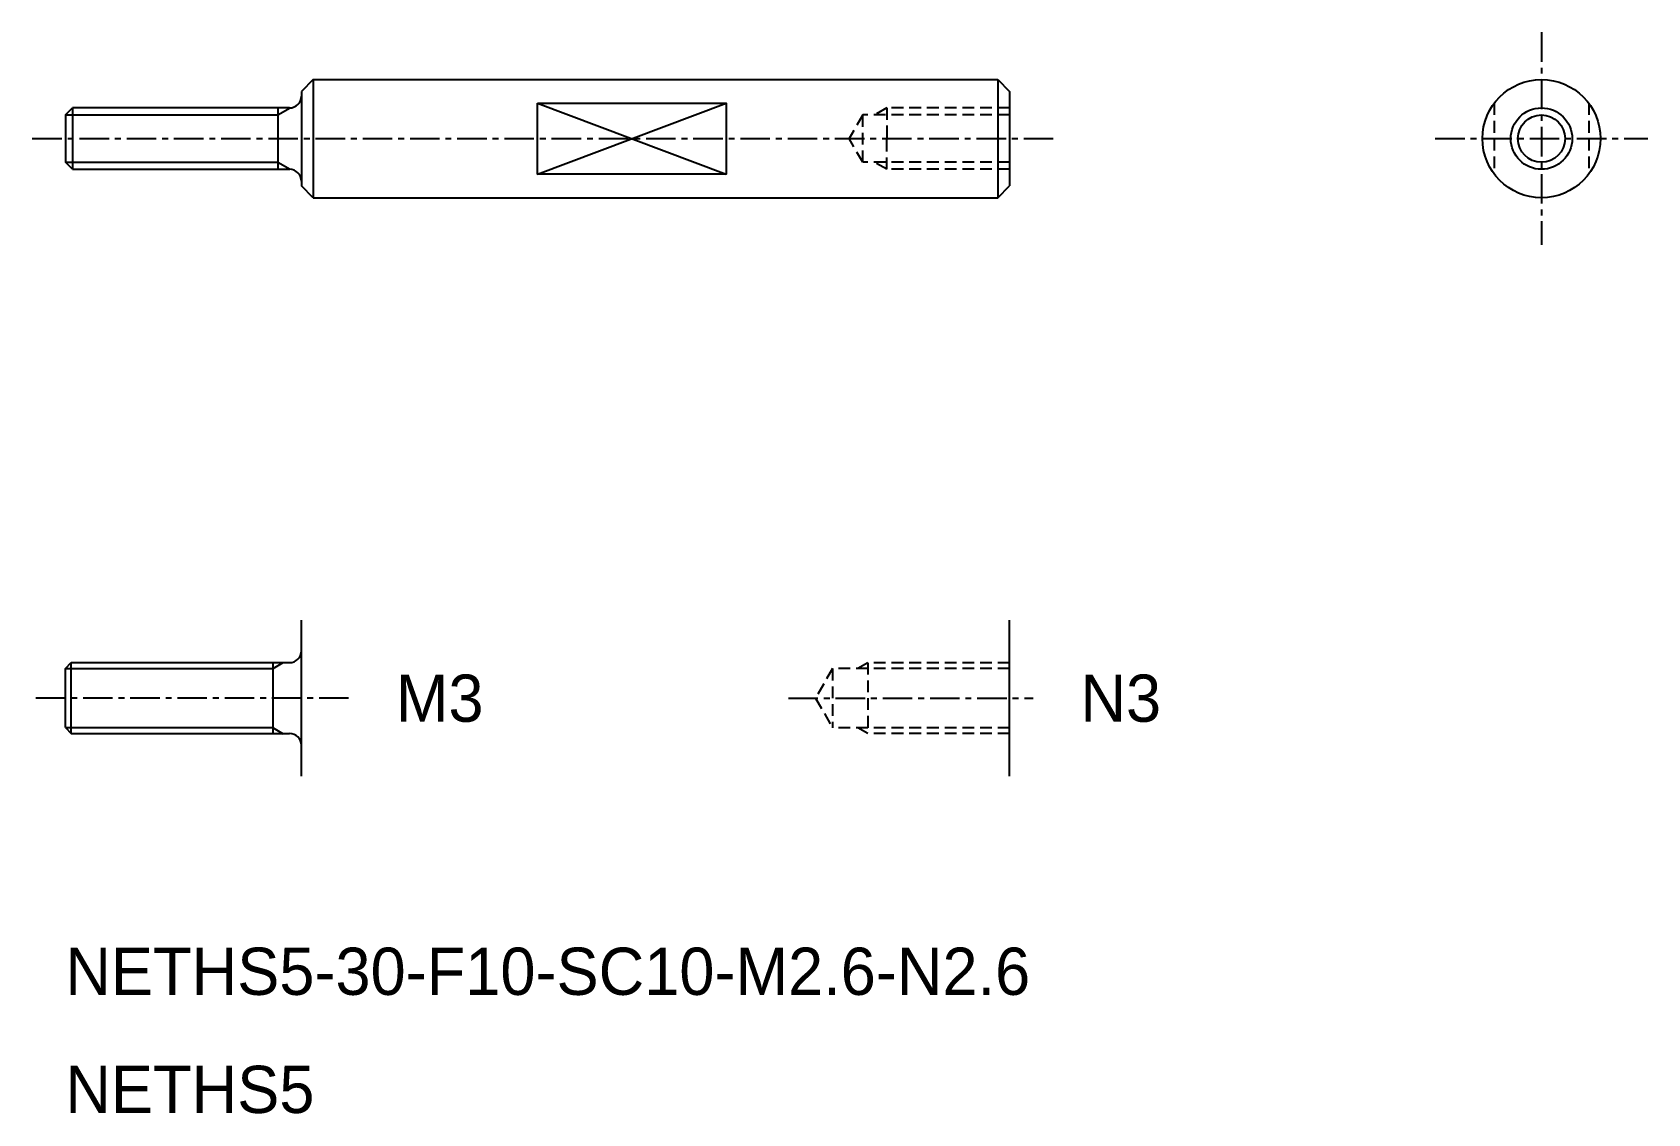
# Model space of a CAD drawing. Extents: x 131.2 to 199.7, y -94.2 to -48.5.
import ezdxf
from ezdxf.enums import TextEntityAlignment as Align

# ---------------------------------------------------------------- set-up
doc = ezdxf.new("R2010")
doc.units = 0
doc.linetypes.add('CENTER', pattern=[2, 1.25, -0.25, 0.25, -0.25])
doc.linetypes.add('DASHED', pattern=[0.75, 0.5, -0.25])
doc.layers.get('0').update_dxf_attribs({"linetype": 'CONTINUOUS'})
doc.layers.add('CENTER', color=1, linetype='CENTER')

msp = doc.modelspace()

# ---------------------------------------------------------------- linework, layer by layer
at = {"color": 7, "linetype": 'CONTINUOUS'}
for p, q in [((143.14, -50.458), (142.64, -50.958)), ((143.14, -50.458), (172.14, -50.458)), ((143.14, -50.458), (143.14, -55.458)), ((172.14, -50.458), (172.14, -55.458)), ((172.14, -50.458), (172.64, -50.958)), ((142.64, -50.958), (142.64, -54.958)), ((172.64, -50.958), (172.64, -54.958)), ((132.64, -51.958), (132.94, -51.658)), ((132.64, -51.958), (132.64, -53.958)), ((142.14, -51.658), (132.94, -51.658)), ((132.94, -51.658), (132.94, -54.258)), ((141.64, -51.658), (141.64, -54.258)), ((132.94, -54.258), (132.64, -53.958)), ((132.94, -54.258), (142.14, -54.258)), ((143.14, -55.458), (142.64, -54.958)), ((172.14, -55.458), (172.64, -54.958)), ((143.14, -55.458), (172.14, -55.458)), ((142.64, -79.946), (142.64, -73.346)), ((172.64, -79.946), (172.64, -73.346)), ((132.64, -75.392), (132.89, -75.142)), ((132.89, -75.142), (142.14, -75.142)), ((132.89, -78.142), (132.89, -75.142)), ((141.44, -78.142), (141.44, -75.142)), ((132.64, -77.892), (132.64, -75.392)), ((132.64, -77.892), (132.89, -78.142)), ((132.89, -78.142), (142.14, -78.142))]:
    msp.add_line(p, q, dxfattribs=at)
at = {"color": 3}
for p, q in [((132.64, -51.958), (141.64, -51.958)), ((141.64, -51.958), (142.16, -51.658)), ((132.64, -53.958), (141.64, -53.958)), ((141.64, -53.958), (142.16, -54.258)), ((141.44, -75.392), (141.873, -75.142)), ((166.64, -75.146), (166.207, -75.396)), ((132.64, -75.392), (141.44, -75.392)), ((132.64, -77.892), (141.44, -77.892)), ((141.44, -77.901), (141.873, -78.151)), ((166.64, -78.146), (166.207, -77.896))]:
    msp.add_line(p, q, dxfattribs=at)
at = {"color": 3, "linetype": 'CONTINUOUS'}
for p, q in [((152.64, -54.458), (160.64, -51.458)), ((152.64, -51.458), (160.64, -54.458))]:
    msp.add_line(p, q, dxfattribs=at)
at = {"color": 3, "linetype": 'DASHED'}
for p, q in [((166.417, -51.958), (165.839, -52.958)), ((172.64, -51.958), (166.417, -51.958)), ((166.417, -53.958), (166.417, -51.958)), ((167.44, -51.658), (166.92, -51.958)), ((172.64, -51.658), (167.44, -51.658)), ((167.44, -51.658), (167.44, -52.958)), ((193.172, -51.458), (193.172, -54.458)), ((197.172, -51.458), (197.172, -54.458)), ((166.417, -53.958), (165.839, -52.958)), ((167.44, -54.258), (167.44, -52.958)), ((172.64, -53.958), (166.417, -53.958)), ((167.44, -54.258), (166.92, -53.958)), ((172.64, -54.258), (167.44, -54.258)), ((166.64, -75.146), (166.64, -78.146)), ((172.64, -75.146), (166.64, -75.146)), ((165.14, -75.396), (164.418, -76.646)), ((172.64, -75.396), (165.14, -75.396)), ((165.14, -75.396), (165.14, -77.896)), ((164.418, -76.646), (165.14, -77.896)), ((172.64, -77.896), (165.14, -77.896)), ((172.64, -78.146), (166.64, -78.146))]:
    msp.add_line(p, q, dxfattribs=at)
at = {"color": 7, "linetype": 'CONTINUOUS'}
msp.add_lwpolyline([(152.64, -51.458), (160.64, -51.458), (160.64, -54.458), (152.64, -54.458)], close=True, dxfattribs=at)
for radius in [2.5, 1]:
    msp.add_circle((195.172, -52.958), radius, dxfattribs=at)
at = {"color": 3}
msp.add_circle((195.172, -52.958), 1.3, dxfattribs=at)
at = {"color": 7, "linetype": 'CONTINUOUS'}
for centre, start, end in [((142.14, -51.158), 270, 0), ((142.14, -54.758), 0, 90), ((142.14, -74.642), 270, 0), ((142.14, -78.642), 0, 90)]:
    msp.add_arc(centre, 0.5, start, end, dxfattribs=at)
at = {"layer": 'CENTER', "color": 1, "linetype": 'CENTER'}
for p, q in [((195.172, -48.458), (195.172, -57.458)), ((131.24, -52.958), (174.64, -52.958)), ((190.672, -52.958), (199.672, -52.958)), ((144.64, -76.646), (131.24, -76.646)), ((163.269, -76.646), (173.64, -76.646))]:
    msp.add_line(p, q, dxfattribs=at)

# ---------------------------------------------------------------- texts
at = {"color": 7, "linetype": 'CONTINUOUS'}
for s, p in [('M3', (146.64, -76.646)), ('N3', (175.64, -76.646))]:
    msp.add_text(s, height=2, dxfattribs=at).set_placement(p, align=Align.MIDDLE_LEFT)
for s, p in [('NETHS5-30-F10-SC10-M2.6-N2.6', (132.64, -89.207)), ('NETHS5', (132.64, -94.207))]:
    msp.add_text(s, height=2, dxfattribs=at).set_placement(p)

doc.saveas('drawing.dxf')
